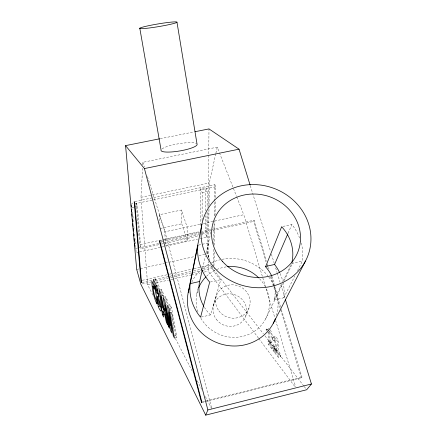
<?xml version="1.0" encoding="UTF-8"?>
<svg xmlns="http://www.w3.org/2000/svg" width="437" height="437" viewBox="0 0 437 437"><rect width="100%" height="100%" fill="white"/><g stroke="black" fill="none" stroke-linecap="round" stroke-linejoin="round"><path stroke-width="0.33" stroke-dasharray="2.19 1.64" d="M200.72 225.295L200.785 188.757L205.849 187.692L207.258 191.603L207.1 207.236M202.031 235.221L202.041 232.522M202.085 220.363L202.184 192.673L200.785 188.757M200.135 238.613L206.799 237.149L205.472 233.325L205.619 215.616M205.658 210.847L205.849 187.692M206.799 237.149L207.056 211.994M209.929 260.561L207.564 253.662L208.056 210.716M208.094 207.307L208.99 128.915M258.453 338.091L208.192 271.159L208.312 261.501M208.367 257.42L208.984 208.465M209.023 205.068L209.301 182.977L215.758 153.78M213.584 249.38L213.289 264.363L213.797 265.838M213.693 243.933L214.097 223.498M214.245 216.009L214.523 201.708M214.54 201.025L214.862 184.682L134.875 201.517M213.977 265.647L214.288 250.68M214.403 245.233L214.911 220.74M215.026 215.299L215.321 201.009M215.392 197.606L215.616 186.725L214.862 184.682M152.939 295.095L147.63 284.831L140.993 197.322L142.582 168.354M142.768 164.984L142.915 162.291L217.227 147.143L219.21 152.196M297.515 270.683L302.415 261.042L302.683 258.655A53.041 48.966 19.2 0 0 300.623 240.863M274.682 285.279A38.418 36.129 20.9 0 1 274.365 298.881L274.043 300.055L283.733 297.788L283.99 295.614A47.486 44.661 20.9 0 0 283.012 282.144M215.905 153.114L217.227 147.143M196.732 294.15L198.07 288.289M202.67 268.187L205.412 256.175M206.166 252.886L210.918 232.091M270.432 329.815L271.721 333.081L272.426 336.801L272.42 339.32L271.617 342.488L273.879 345.394L274.332 348.371L271.885 348.966L268.296 344.28C267.335 340.45 270.361 336.217 267.886 332.552M274.332 348.371L270.716 343.695C269.716 339.855 273.049 335.201 270.05 331.71L268.597 331.978M274.13 349.911C275.081 346.88 276.075 342.93 273.857 340.21L273.207 340.702L272.246 337.615L272.661 336.922L275.616 336.343L276.768 337.703L278.107 341.068L278.888 345.814L277.932 350.605L280.297 353.642L280.756 356.679L278.254 357.291L274.507 352.391L274.13 349.911L276.599 349.31C277.571 346.29 278.588 342.324 276.353 339.609L273.617 340.177M201.244 317.071L210.53 314.897L220.794 279.642L219.756 278.653A42.913 39.609 19.2 0 1 210.175 263.768M213.496 305.682L216.331 295.953M271.885 348.966L271.426 345.989C266.898 342.586 271.967 336.883 268.875 332.437M278.254 357.291L277.795 354.254L275.447 351.206L276.381 346.421L275.594 341.674L274.261 338.309L273.12 336.943L272.661 336.922M266.013 261.834L253.695 221.433L254.099 220.21L202.26 231.534M245.632 316.257L249.106 307.812M288.092 233.232L291.883 224.487L293.243 226.257A53.041 48.966 19.2 0 1 299.809 238.493M274.043 300.055L281.663 284.214M283.127 281.166L291.337 264.112M265.538 319.076L282.728 283.547M284.181 280.505L293.058 262.134M283.733 297.788L294.762 276.102M266.433 331L266.062 329.798L266.455 329.094L268.892 328.515M272.246 337.615L274.726 337.02L275.152 336.321M268.209 332.513L269.427 332.218L269.815 331.688M205.303 401.761L301.377 377.83L301.972 377.044L281.313 309.363M273.207 340.702L275.687 340.101L276.108 339.576M273.453 351.157C273.819 345.416 270.328 346.022 273.453 351.157C277.397 351.818 276.102 347.912 274.818 346.213L272.36 346.809M274.818 346.213L274.9 348.453L275.911 350.561M202.478 401.816L301.972 377.044M201.555 402.69L204.68 401.914M275.425 351.048L277.91 350.441M275.447 351.206L277.932 350.605M274.507 352.391L276.976 351.79L280.756 356.679M277.795 354.254L280.297 353.642M267.925 341.849L270.345 341.264M269.159 342.919L271.596 342.329M269.187 343.078L271.617 342.488M268.296 344.28L270.716 343.695M271.426 345.989L273.879 345.394M266.062 329.798L268.493 329.219M174.505 335.556L175.707 335.272L176.892 337.539L174.472 338.112M168.048 305.184L169.862 304.764L171.555 307.817L176.892 337.539M169.72 308.243L171.555 307.817M163.673 297.193L165.448 296.789L167.054 299.695L168.327 305.572M165.268 300.104L167.054 299.695M160.281 289.736L161.439 289.469L162.815 291.96L163.979 297.231M161.067 292.353L162.815 291.96M210.334 282.023L220.794 279.642M291.626 263.5L302.415 261.042M161.772 295.412L162.93 295.144L163.263 296.712M142.254 280.33L168.813 274.36M169.474 274.212L172.795 273.469M173.456 273.316L193.373 268.842M194.039 268.695L210.634 264.964M154.398 279.112L155.512 278.861L157.058 281.641L158.926 286.153L160.051 290.66M142.145 282.499L153.977 279.833M154.643 279.685L169.195 276.408M169.862 276.255L173.167 275.512M173.828 275.365L193.017 271.044M193.678 270.896L202.282 268.957M202.943 268.81L213.966 266.33M142.172 283.941L150.798 281.996M155.446 280.947L168.054 278.107M170.709 277.506L173.358 276.911M174.024 276.763L192.602 272.573M193.269 272.426L202.555 270.328M203.221 270.181L212.513 268.089L263.353 333.764M147.63 284.831L150.956 284.077M156.282 282.876L168.261 280.172M170.922 279.571L190.887 275.064M191.553 274.911L200.206 272.961M204.199 272.06L208.192 271.159M136.694 269.438L164.509 263.243M165.175 263.096L194.318 256.606M198.955 255.579L207.564 253.662M138.846 252.073L136.186 252.657L134.394 232.429M139.512 251.925L161.499 247.102M162.165 246.954L165.497 246.222M166.164 246.075L197.475 239.197M198.562 245.086L208.449 242.906M282.93 226.464L291.883 224.487M158.795 244.693L140.834 248.631L139.703 244.704L200.709 231.386M160.39 240.678L163.717 239.951M164.378 239.809L199.6 232.113M160.887 241.721L164.072 241.027M164.711 240.885L199.135 233.358M201.79 232.779L253.695 221.433M135.071 248.735L137.06 248.298M137.726 248.15L158.981 243.502M159.642 243.354L162.963 242.628M163.629 242.486L198.83 234.778M202.151 234.052L205.472 233.325M161.455 244.114L198.037 236.095M165.448 245.463L187.326 240.661L187.096 226.983L181.442 210.017L159.45 214.72L159.904 223.236M160.182 228.48L181.77 223.81L181.442 210.017M165.388 244.163L164.809 231.818L200.747 224.05M203.391 223.476L213.983 221.177M214.643 221.035L243.77 214.709L274.824 317.743M134.825 203.762L215.616 186.725M134.143 207.062L132.187 207.477L132.367 209.498M134.793 206.925L137.393 206.373L136.207 202.364L139.703 244.704M202.184 192.673L207.258 191.603M140.993 197.322L151.601 195.093M152.267 194.951L209.301 182.977M131.663 203.325L132.963 203.047M160.27 138.671L193.64 131.99M266.455 329.094L266.887 329.099L267.979 330.405M210.53 314.897L209.607 314.006A38.418 36.129 20.9 0 1 204.445 307.397M265.019 335.916L303.77 385.986M304.19 386.521L305.856 388.679M258.862 338.637L295.232 387.067M175.417 338.582L192.903 372.406M197.273 380.862L201.643 389.312M205.39 396.561L211.945 409.245M219.456 152.83L236.575 196.399M236.821 197.032L243.77 214.709M212.082 266.832L212.513 268.089M181.77 223.81L187.326 240.661M142.915 162.291L144.363 166.841M147.455 176.586L165.006 231.807L211.595 407.929M159.45 214.72L164.809 231.818M274.726 337.02L275.687 340.101M268.679 329.82L269.427 332.218M250.308 185.703L270.416 250.931M271.421 254.192L274.234 263.32M275.643 267.886L277.047 272.453M277.249 273.109L280.062 282.236M280.871 284.848L285.093 298.542M254.099 220.21L266.614 261.206M267.406 263.811L268.995 269.017M271.18 276.179L274.163 285.94M274.36 286.59L280.516 306.763M267.007 265.09L267.996 268.351M270.579 276.823L280.516 309.401M280.712 310.057L301.377 377.83M275.61 320.354L295.658 386.871M159.123 289.709L157.44 285.558L157.997 288.622M155.512 278.861L156.364 283.526M165.448 296.789L166.901 304.829M175.707 335.272L171.577 312.215L173.942 330.383M276.599 349.31L276.976 351.79M162.93 295.144L163.11 296.439M169.862 304.764L171.419 316.65M171.506 317.311L171.681 318.633M161.439 289.469L162.406 296.827M132.608 212.196L133.618 223.662M133.859 226.355L134.093 229.054M137.393 206.373L140.834 248.631M191.706 282.171A45.688 43.4 23.5 0 1 209.613 263.779M211.568 262.795A45.688 43.4 23.5 0 1 219.855 259.835M222.012 259.349A45.688 43.4 23.5 0 1 267.794 275.763M268.837 277.074A45.688 43.4 23.5 0 1 276.386 315.672M266.417 289.032A36.97 35.113 23.5 0 1 249.09 334.239A36.97 35.113 23.5 0 1 200.78 318.06M197.972 311.81A36.97 35.113 23.5 0 1 198.223 288.852M206.663 276.157A36.97 35.113 23.5 0 1 216.293 269.738M216.801 269.514A36.97 35.113 23.5 0 1 227.622 266.717M259.556 278.719A36.97 35.113 23.5 0 1 265.439 287M271.961 276.495A38.418 36.129 20.9 0 1 274.578 284.716M280.068 273.529A47.486 44.661 20.9 0 1 282.881 281.586M208.422 257.595A42.913 39.609 19.2 0 1 208.378 243.212M162.078 148.87A18.321 3.649 -9.6 0 1 180.29 143.478A18.321 3.649 -9.6 0 1 196.743 143.718M218.926 310.904A17.436 16.557 23.5 0 0 248.702 308.773A17.436 16.557 23.5 0 0 230.933 284.853A17.436 16.557 23.5 0 0 218.926 310.904M216.277 319.283A16.956 16.164 24.3 0 0 245.239 317.196A16.956 16.164 24.3 0 0 227.994 293.855A16.956 16.164 24.3 0 0 216.277 319.283"/><path stroke-width="0.66" d="M190.171 283.646L189.98 285.601A47.486 44.661 20.9 0 0 199.13 315.416L200.578 317.224L209.678 282.171L208.05 280.177A53.041 48.96 19.2 0 1 197.699 247.38L197.901 245.233L190.171 283.646L199.627 281.494M188.216 292.44L201.921 224.137M202.211 270.186L199.562 281.772A38.418 36.129 20.9 0 0 203.833 306.375M265.565 266.767L281.652 226.748L281.881 226.983A42.913 39.609 19.2 0 1 291.954 262.222M285.29 299.198L311.434 383.992L306.687 389.755L205.712 415.15L207.875 409.95L144.434 168.573L125.566 145.625L159.603 138.808M265.363 266.554L274.567 264.461L287.825 233.855M273.294 323.276L305.496 261.02M207.875 409.95L311.434 383.992M170.403 312.564L169.152 312.777L171.817 332.961L170.703 330.793L165.186 305.387L169.37 328.214L168.311 326.155L163.083 297.329L164.667 300.241L170.048 325.084L171.266 324.855M168.311 326.155L169.485 325.876M165.088 310.603L162.799 311.133L164.744 314.864L165.902 314.596M158.292 306.692C164.203 319.802 159.407 299.782 158.44 297.521C158.571 291.55 156.506 284.706 153.283 279.363L158.292 306.692L160.505 306.184L161.045 307.222M163.553 309.298L160.614 295.674L162.165 306.67L163.553 309.298L164.711 309.03M164.744 314.864L166.36 322.364L167.611 324.795L160.483 292.49L159.123 289.999L162.433 314.733L163.564 314.471M157.167 296.821L159.013 301.596L159.51 305.807L158.473 303.966L157.167 296.821L158.844 296.439M156.878 285.683L155.195 286.066L156.861 290.223L157.992 289.966M144.434 168.573L239.044 149.175L250.106 185.053M194.973 131.723L208.99 128.915L239.044 149.175M274.567 264.461L275.774 266.073A47.486 44.661 20.9 0 1 279.576 272.491M169.152 312.777L173.298 335.84L174.472 338.112L169.114 308.38L167.442 305.321L170.048 325.084M162.433 314.733L163.629 317.06L162.799 311.133M205.712 415.15L140.845 284.241L136.694 269.438L125.566 145.625M156.861 290.223L157.167 291.692A2.983 0.306 77.5 0 1 157.265 293.855L156.315 292.195L155.195 286.066M158.194 293.522L158.8 296.854M139.796 28.214L161.067 149.967A18.321 3.649 -9.6 0 0 177.848 151.257A18.321 3.649 -9.6 0 0 197.125 144.62L176.98 22.243A18.928 1.366 -9.5 0 0 150.175 25.384A18.928 1.366 -9.5 0 0 147.914 28.154A18.928 1.366 -9.5 0 0 176.98 22.243M163.995 308.861L164.257 310.865M131.138 204.811L131.319 206.838M131.559 209.542L131.745 211.568M131.985 214.272L132.165 216.299M132.406 219.003L132.651 221.706M132.832 223.733L133.072 226.437M133.252 228.464L133.498 231.168M133.738 233.866L133.919 235.893M134.159 238.597L134.405 241.3M134.585 243.327L134.825 246.031M275.332 318.786A45.688 43.4 23.5 0 1 218.32 343.182A45.688 43.4 23.5 0 1 189.412 287.83M265.581 266.767A38.418 36.129 20.9 0 1 271.716 275.966M198.627 287.825A36.97 35.113 23.5 0 1 205.876 276.921M227.622 266.717A36.97 35.113 23.5 0 1 258.764 277.899M153.005 286.109C153.496 290.507 153.879 295.308 155.987 299.252L156.238 298.853L157.123 303.677L156.845 303.906C153.518 296.914 152.087 288.72 151.803 281.078L153.835 285.328L154.343 289.168L153.005 286.109M159.729 240.825L159.614 242L201.555 402.69L201.823 401.98L159.729 240.825M134.825 203.762L134.208 201.659L140.927 280.63L141.495 282.646L134.825 203.762M222.591 261.539A44.88 41.302 19.9 0 0 298.154 251.253A44.88 41.302 19.9 0 0 247.386 194.438A44.88 41.302 19.9 0 0 222.591 261.539M214.802 268.236A55.466 51.053 19.9 0 0 308.112 255.121A55.466 51.053 19.9 0 0 245.042 185.135A55.466 51.053 19.9 0 0 214.802 268.236"/></g></svg>
